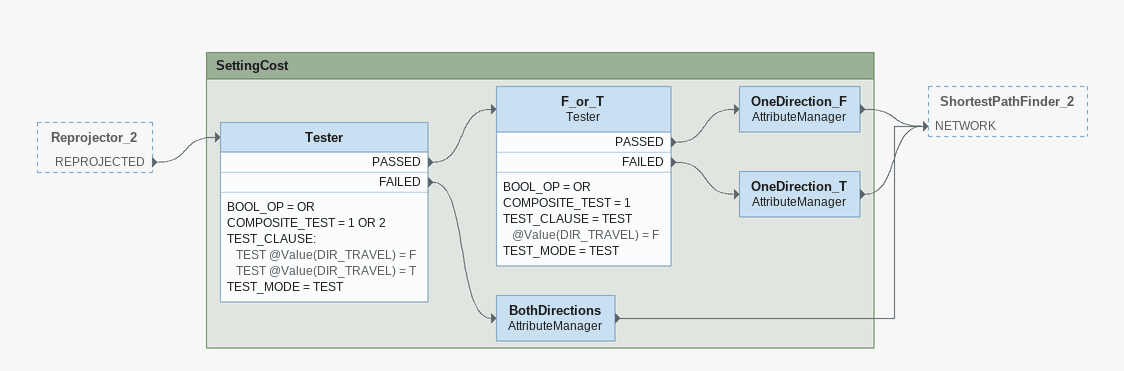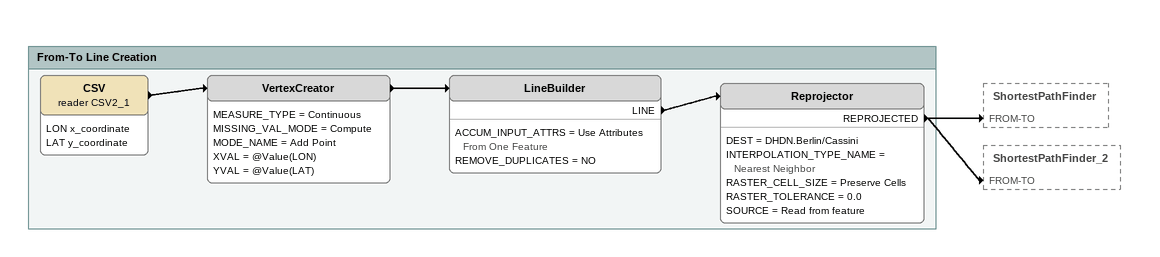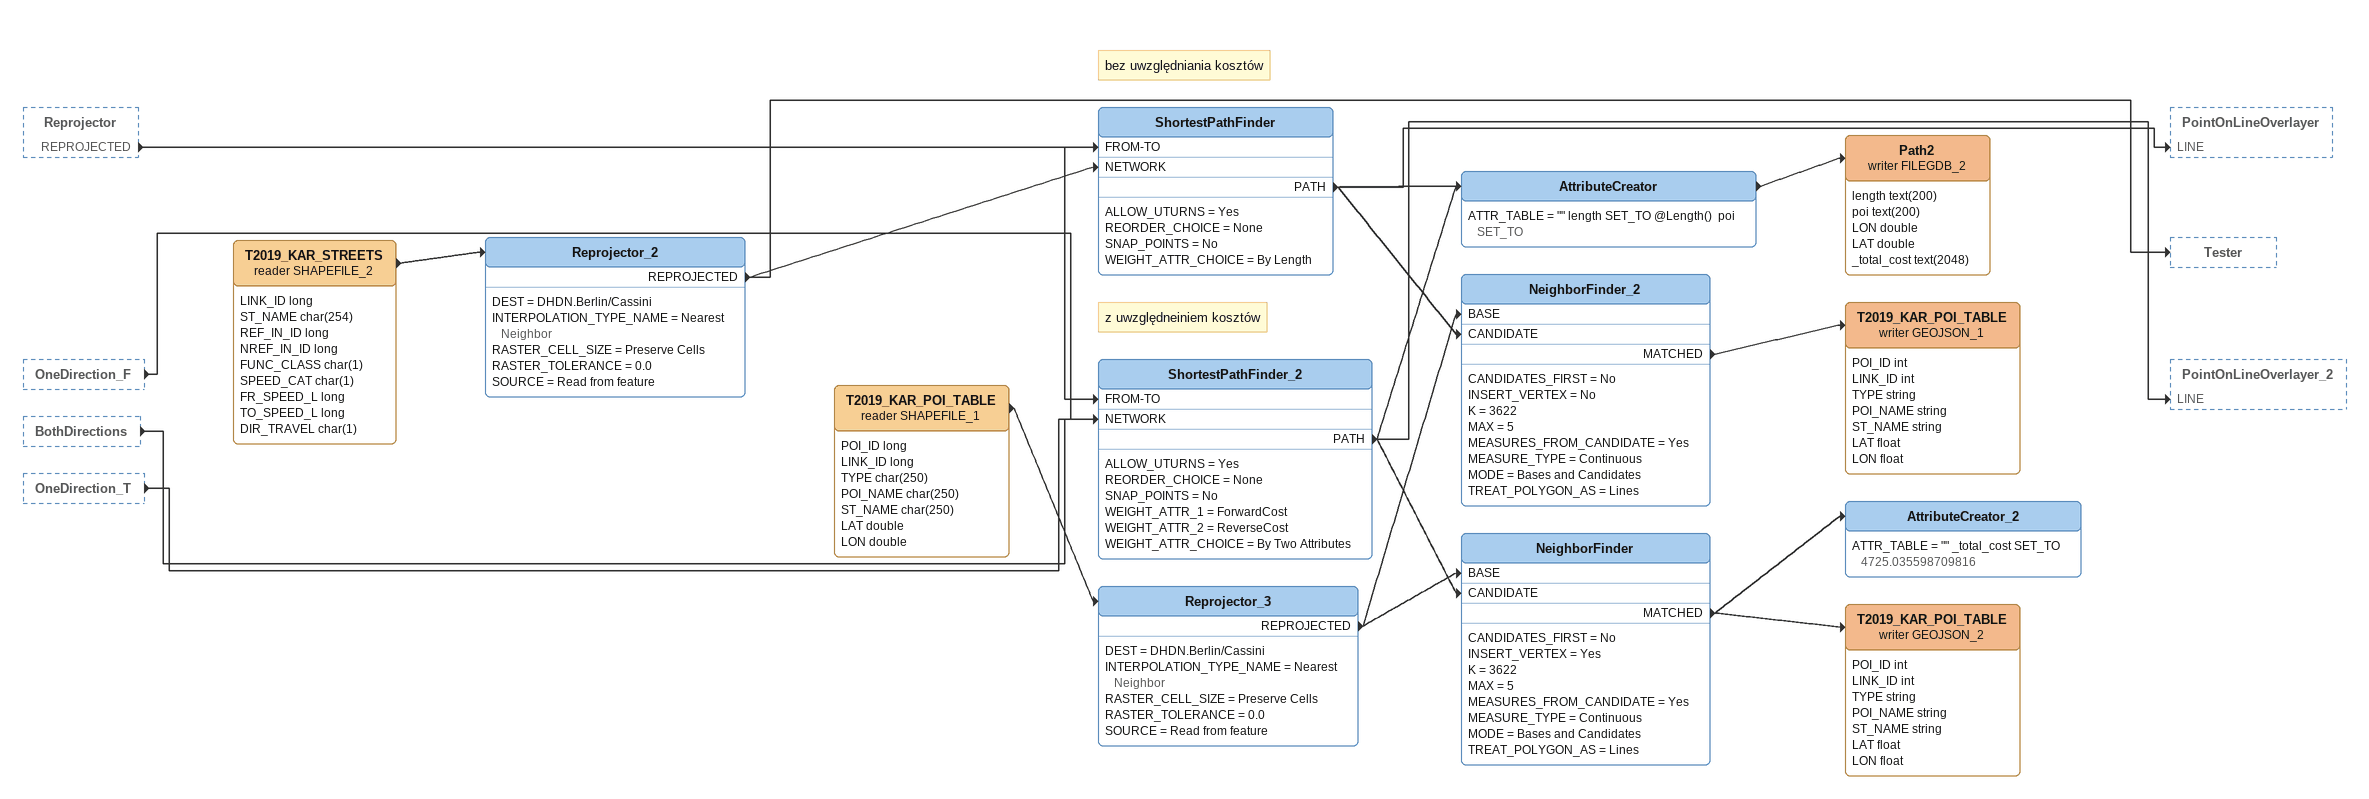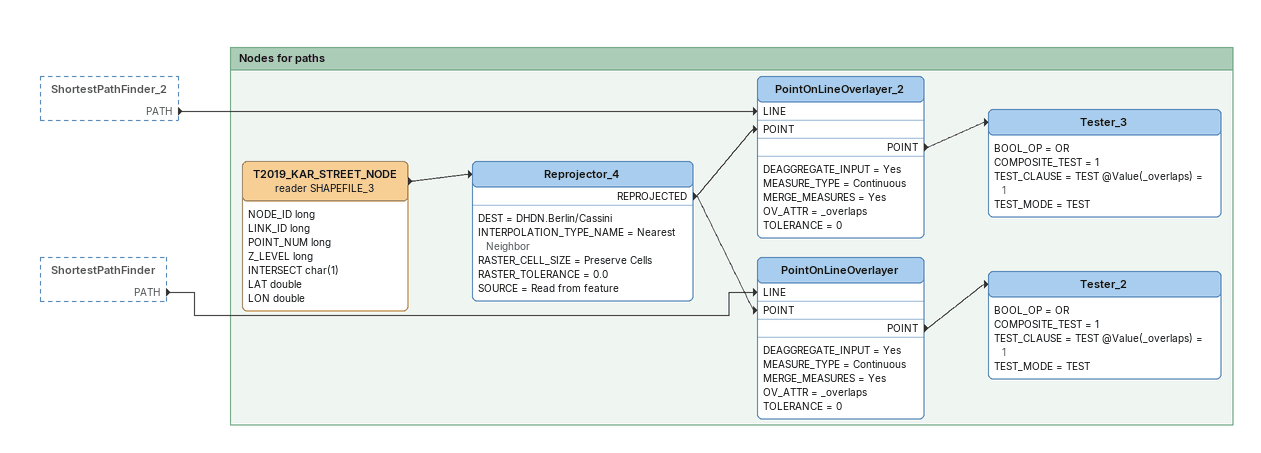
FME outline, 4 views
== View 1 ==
Reprojector_2 [outside]
    REPROJECTED -> Tester

Bookmark: SettingCost
Tester
    BOOL_OP = OR
    COMPOSITE_TEST = 1 OR 2
    TEST_CLAUSE:
      TEST @Value(DIR_TRAVEL) = F
      TEST @Value(DIR_TRAVEL) = T
    TEST_MODE = TEST
    PASSED -> F_or_T
    FAILED -> BothDirections
F_or_T: Tester
    BOOL_OP = OR
    COMPOSITE_TEST = 1
    TEST_CLAUSE = TEST @Value(DIR_TRAVEL) = F
    TEST_MODE = TEST
    PASSED -> OneDirection_F
    FAILED -> OneDirection_T
OneDirection_F: AttributeManager
    -> ShortestPathFinder_2 [NETWORK]
OneDirection_T: AttributeManager
    -> ShortestPathFinder_2 [NETWORK]
BothDirections: AttributeManager
    -> ShortestPathFinder_2 [NETWORK]

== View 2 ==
Bookmark: From-To Line Creation
CSV (reader CSV2_1)
    attributes: LON x_coordinate, LAT y_coordinate
    -> VertexCreator
VertexCreator
    MEASURE_TYPE = Continuous
    MISSING_VAL_MODE = Compute
    MODE_NAME = Add Point
    XVAL = @Value(LON)
    YVAL = @Value(LAT)
    -> LineBuilder
LineBuilder
    ACCUM_INPUT_ATTRS = Use Attributes From One Feature
    REMOVE_DUPLICATES = NO
    LINE -> Reprojector
Reprojector
    DEST = DHDN.Berlin/Cassini
    INTERPOLATION_TYPE_NAME = Nearest Neighbor
    RASTER_CELL_SIZE = Preserve Cells
    RASTER_TOLERANCE = 0.0
    SOURCE = Read from feature
    REPROJECTED -> ShortestPathFinder [FROM-TO]
    REPROJECTED -> ShortestPathFinder_2 [FROM-TO]

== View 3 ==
Reprojector [outside]
    REPROJECTED -> ShortestPathFinder [FROM-TO]
    REPROJECTED -> ShortestPathFinder_2 [FROM-TO]
OneDirection_F [outside]
    -> ShortestPathFinder_2 [NETWORK]
BothDirections [outside]
    -> ShortestPathFinder_2 [NETWORK]
OneDirection_T [outside]
    -> ShortestPathFinder_2 [NETWORK]
T2019_KAR_STREETS (reader SHAPEFILE_2)
    attributes: LINK_ID long, ST_NAME char(254), REF_IN_ID long, NREF_IN_ID long, FUNC_CLASS char(1), SPEED_CAT char(1), FR_SPEED_L long, TO_SPEED_L long, DIR_TRAVEL char(1)
    -> Reprojector_2
Reprojector_2
    DEST = DHDN.Berlin/Cassini
    INTERPOLATION_TYPE_NAME = Nearest Neighbor
    RASTER_CELL_SIZE = Preserve Cells
    RASTER_TOLERANCE = 0.0
    SOURCE = Read from feature
    REPROJECTED -> ShortestPathFinder [NETWORK]
    REPROJECTED -> Tester
Note: bez uwzględniania kosztów
ShortestPathFinder
    ALLOW_UTURNS = Yes
    REORDER_CHOICE = None
    SNAP_POINTS = No
    WEIGHT_ATTR_CHOICE = By Length
    PATH -> NeighborFinder_2 [CANDIDATE]
    PATH -> PointOnLineOverlayer [LINE]
    PATH -> AttributeCreator
Note: z uwzględneiniem kosztów
ShortestPathFinder_2
    ALLOW_UTURNS = Yes
    REORDER_CHOICE = None
    SNAP_POINTS = No
    WEIGHT_ATTR_1 = ForwardCost
    WEIGHT_ATTR_2 = ReverseCost
    WEIGHT_ATTR_CHOICE = By Two Attributes
    PATH -> NeighborFinder [CANDIDATE]
    PATH -> PointOnLineOverlayer_2 [LINE]
    PATH -> AttributeCreator
AttributeCreator
    ATTR_TABLE = "" length SET_TO @Length()  poi SET_TO
    -> Path2 (writer FILEGDB_2)
Path2 (writer FILEGDB_2)
    attributes: length text(200), poi text(200), LON double, LAT double, _total_cost text(2048)
T2019_KAR_POI_TABLE (reader SHAPEFILE_1)
    attributes: POI_ID long, LINK_ID long, TYPE char(250), POI_NAME char(250), ST_NAME char(250), LAT double, LON double
    -> Reprojector_3
Reprojector_3
    DEST = DHDN.Berlin/Cassini
    INTERPOLATION_TYPE_NAME = Nearest Neighbor
    RASTER_CELL_SIZE = Preserve Cells
    RASTER_TOLERANCE = 0.0
    SOURCE = Read from feature
    REPROJECTED -> NeighborFinder [BASE]
    REPROJECTED -> NeighborFinder_2 [BASE]
NeighborFinder_2
    CANDIDATES_FIRST = No
    INSERT_VERTEX = No
    K = 3622
    MAX = 5
    MEASURES_FROM_CANDIDATE = Yes
    MEASURE_TYPE = Continuous
    MODE = Bases and Candidates
    TREAT_POLYGON_AS = Lines
    MATCHED -> T2019_KAR_POI_TABLE (writer GEOJSON_1)
T2019_KAR_POI_TABLE (writer GEOJSON_1)
    attributes: POI_ID int, LINK_ID int, TYPE string, POI_NAME string, ST_NAME string, LAT float, LON float
NeighborFinder
    CANDIDATES_FIRST = No
    INSERT_VERTEX = Yes
    K = 3622
    MAX = 5
    MEASURES_FROM_CANDIDATE = Yes
    MEASURE_TYPE = Continuous
    MODE = Bases and Candidates
    TREAT_POLYGON_AS = Lines
    MATCHED -> T2019_KAR_POI_TABLE (writer GEOJSON_2)
    MATCHED -> AttributeCreator_2
AttributeCreator_2
    ATTR_TABLE = "" _total_cost SET_TO 4725.035598709816
T2019_KAR_POI_TABLE (writer GEOJSON_2)
    attributes: POI_ID int, LINK_ID int, TYPE string, POI_NAME string, ST_NAME string, LAT float, LON float

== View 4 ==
ShortestPathFinder_2 [outside]
    PATH -> PointOnLineOverlayer_2 [LINE]
ShortestPathFinder [outside]
    PATH -> PointOnLineOverlayer [LINE]

Bookmark: Nodes for paths
T2019_KAR_STREET_NODE (reader SHAPEFILE_3)
    attributes: NODE_ID long, LINK_ID long, POINT_NUM long, Z_LEVEL long, INTERSECT char(1), LAT double, LON double
    -> Reprojector_4
Reprojector_4
    DEST = DHDN.Berlin/Cassini
    INTERPOLATION_TYPE_NAME = Nearest Neighbor
    RASTER_CELL_SIZE = Preserve Cells
    RASTER_TOLERANCE = 0.0
    SOURCE = Read from feature
    REPROJECTED -> PointOnLineOverlayer [POINT]
    REPROJECTED -> PointOnLineOverlayer_2 [POINT]
PointOnLineOverlayer_2
    DEAGGREGATE_INPUT = Yes
    MEASURE_TYPE = Continuous
    MERGE_MEASURES = Yes
    OV_ATTR = _overlaps
    TOLERANCE = 0
    POINT -> Tester_3
Tester_3
    BOOL_OP = OR
    COMPOSITE_TEST = 1
    TEST_CLAUSE = TEST @Value(_overlaps) = 1
    TEST_MODE = TEST
PointOnLineOverlayer
    DEAGGREGATE_INPUT = Yes
    MEASURE_TYPE = Continuous
    MERGE_MEASURES = Yes
    OV_ATTR = _overlaps
    TOLERANCE = 0
    POINT -> Tester_2
Tester_2
    BOOL_OP = OR
    COMPOSITE_TEST = 1
    TEST_CLAUSE = TEST @Value(_overlaps) = 1
    TEST_MODE = TEST
